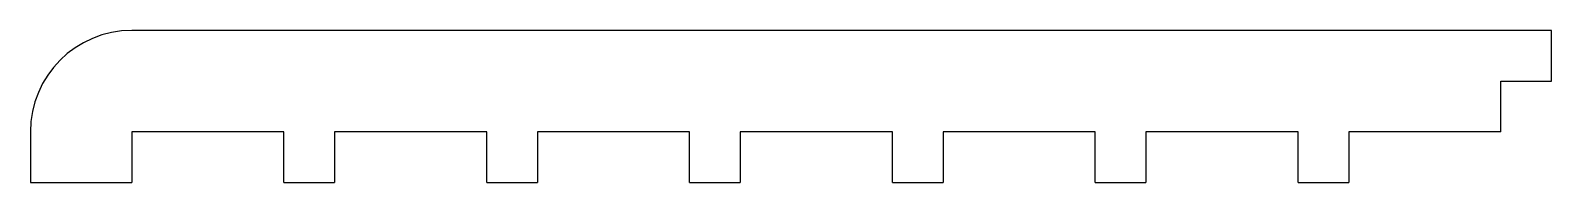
# Model space of a CAD drawing. Extents: x -3.75 to 3.75, y -2.75 to -2.
import ezdxf

# ---------------------------------------------------------------- set-up
doc = ezdxf.new("R2010")
doc.units = 0
doc.header["$MEASUREMENT"] = 0
doc.layers.get('0').update_dxf_attribs({"linetype": 'CONTINUOUS'})

msp = doc.modelspace()

# ---------------------------------------------------------------- linework, layer by layer
at = {"color": 7, "linetype": 'CONTINUOUS'}
for p, q in [((3.75, -2), (-3.25, -2)), ((3.75, -2.25), (3.75, -2)), ((3.5, -2.5), (3.5, -2.25)), ((3.5, -2.25), (3.75, -2.25)), ((-3.75, -2.5), (-3.75, -2.75)), ((-3.25, -2.5), (-3.25, -2.75)), ((-2.5, -2.5), (-3.25, -2.5)), ((-2.5, -2.75), (-2.5, -2.5)), ((-2.25, -2.5), (-2.25, -2.75)), ((-1.5, -2.5), (-2.25, -2.5)), ((-1.5, -2.75), (-1.5, -2.5)), ((-1.25, -2.5), (-1.25, -2.75)), ((-0.5, -2.5), (-1.25, -2.5)), ((-0.5, -2.75), (-0.5, -2.5)), ((-0.25, -2.5), (-0.25, -2.75)), ((0.5, -2.5), (-0.25, -2.5)), ((0.5, -2.75), (0.5, -2.5)), ((0.75, -2.5), (0.75, -2.75)), ((1.5, -2.5), (0.75, -2.5)), ((1.5, -2.75), (1.5, -2.5)), ((1.75, -2.5), (1.75, -2.75)), ((2.5, -2.5), (1.75, -2.5)), ((2.5, -2.75), (2.5, -2.5)), ((2.75, -2.5), (2.75, -2.75)), ((3.5, -2.5), (2.75, -2.5)), ((-3.75, -2.75), (-3.25, -2.75)), ((-2.5, -2.75), (-2.25, -2.75)), ((-1.5, -2.75), (-1.25, -2.75)), ((-0.5, -2.75), (-0.25, -2.75)), ((0.5, -2.75), (0.75, -2.75)), ((1.5, -2.75), (1.75, -2.75)), ((2.5, -2.75), (2.75, -2.75))]:
    msp.add_line(p, q, dxfattribs=at)
msp.add_arc((-3.25, -2.5), 0.5, 90, 180, dxfattribs=at)

doc.saveas('drawing.dxf')
